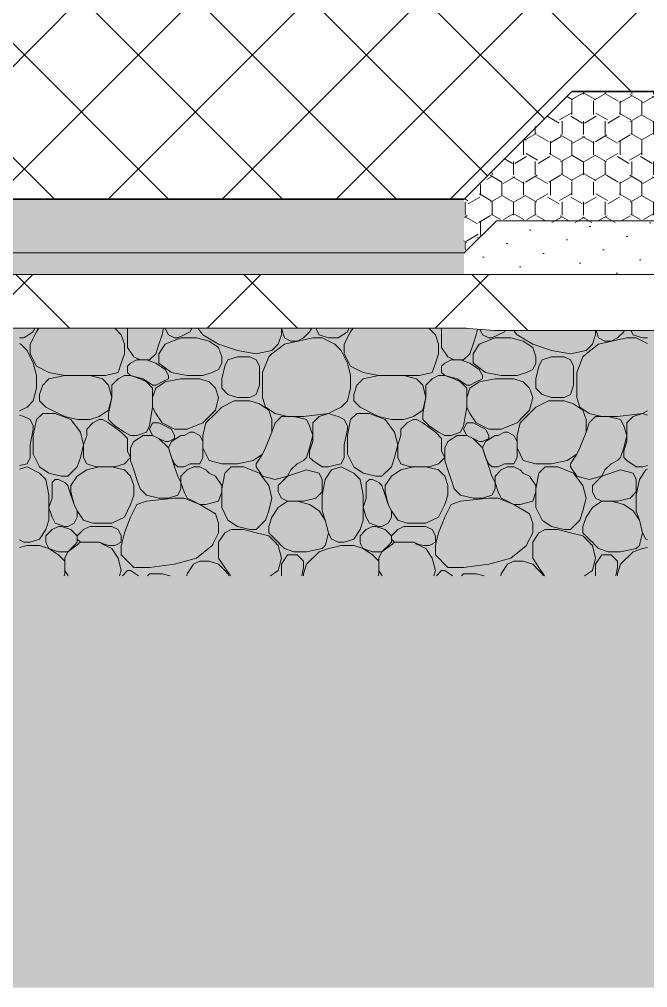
# Model space of a CAD drawing. Header units: metres. Extents: x -0.64 to 0.89, y -0.01 to 0.61.
# Drawn here: x 0.35989 to 0.37157, y 0.44619 to 0.46419 of the extents above; entities that cross this region are included whole.
import ezdxf
from ezdxf.xclip import XClip

# ---------------------------------------------------------------- set-up
doc = ezdxf.new("R2010")
doc.units = ezdxf.units.M
doc.header["$MEASUREMENT"] = 0
doc.header["$XCLIPFRAME"] = 0
for name, color, linetype in [('010 Aussenwände Bauteilschraffuren', 7, 'Continuous'), ('011_Stift 1.Grau', 7, 'Continuous'), ('030 Bodenaufbauten', 7, 'Continuous'), ('035 Decken', 7, 'Continuous'), ('035 Decken Bauteilschraffuren', 7, 'Continuous'), ('035 Decken Schichttrennlinien', 7, 'Continuous'), ('250 Abbildungen _ Grafiken Bauteilschraffuren', 7, 'Continuous'), ('410 Umgebung Bauteilschraffuren', 7, 'Continuous')]:
    doc.layers.add(name, color=color, linetype=linetype)
pattern_1 = [(90, (-3.2314199, 0.52504523), (-0.0004330127, 0), [0.00025, -0.0005]), (90, (-3.2316364, 0.52542023), (-0.0004330127, 0), [0.00025, -0.0005]), (150, (-3.2314199, 0.52529523), (0.00021650635, 0.000375), [0.00025, -0.0005]), (150, (-3.23185292, 0.52529523), (0.00021650635, 0.000375), [0.00025, -0.0005]), (210, (-3.2314199, 0.52504523), (-0.00021650635, 0.000375), [0.00025, -0.0005]), (210, (-3.23185292, 0.52504523), (-0.00021650635, 0.000375), [0.00025, -0.0005])]
pattern_2 = [(30, (-3.2314199, 0.52504523), (-0.00025, 0.0004330127), [0, -0.0005])]
pattern_3 = [(45, (-3.23142, 0.5250452), (-0.0021213203, 0.0021213203), []), (135, (-3.23142, 0.5250452), (0.0021213203, 0.0021213203), [])]

# ---------------------------------------------------------------- blocks, each defined once
blk = doc.blocks.new('*X21')
at = {"layer": '250 Abbildungen _ Grafiken Bauteilschraffuren', "color": 251, "linetype": 'Continuous', "lineweight": 13, "ltscale": 1000, "true_color": 0x5f5f5f}
for p, q in [((0.360146, 0.458382), (0.360178, 0.458445)), ((0.360252, 0.458445), (0.360205, 0.458382)), ((0.361782, 0.458324), (0.36166, 0.458445)), ((0.361898, 0.458445), (0.361898, 0.458324)), ((0.362541, 0.458324), (0.362571, 0.458445)), ((0.3626, 0.458445), (0.362599, 0.458441)), ((0.362599, 0.458441), (0.362658, 0.458324)), ((0.363098, 0.458445), (0.363066, 0.458382)), ((0.363209, 0.458445), (0.3633, 0.458324)), ((0.36476, 0.458324), (0.36476, 0.458445)), ((0.36476, 0.458445), (0.36476, 0.458441)), ((0.36476, 0.458441), (0.364818, 0.458265)), ((0.365286, 0.458382), (0.365327, 0.458445)), ((0.365403, 0.458445), (0.365402, 0.458441)), ((0.365402, 0.458441), (0.365461, 0.458324)), ((0.365989, 0.458382), (0.366021, 0.458445)), ((0.366095, 0.458445), (0.366048, 0.458382)), ((0.367624, 0.458324), (0.367503, 0.458445)), ((0.367741, 0.458445), (0.367741, 0.458324)), ((0.368384, 0.458324), (0.36841, 0.45843)), ((0.368449, 0.458427), (0.368501, 0.458324)), ((0.368922, 0.458407), (0.368909, 0.458382)), ((0.36908, 0.458407), (0.369143, 0.458324)), ((0.370603, 0.458324), (0.370603, 0.458407)), ((0.370614, 0.458407), (0.370661, 0.458265)), ((0.371129, 0.458382), (0.371145, 0.458407)), ((0.371262, 0.458407), (0.371304, 0.458324)), ((0.359888, 0.458265), (0.359971, 0.458265)), ((0.359971, 0.458265), (0.360146, 0.458382)), ((0.360088, 0.458149), (0.360205, 0.458382)), ((0.36184, 0.458149), (0.361782, 0.458324)), ((0.361898, 0.458324), (0.361898, 0.45809)), ((0.362482, 0.458149), (0.362541, 0.458324)), ((0.362891, 0.458265), (0.362599, 0.458149)), ((0.362658, 0.458324), (0.362774, 0.458265)), ((0.362833, 0.458265), (0.362774, 0.458265)), ((0.36295, 0.458324), (0.362833, 0.458265)), ((0.363183, 0.458265), (0.362891, 0.458265)), ((0.363066, 0.458382), (0.36295, 0.458324)), ((0.363417, 0.458207), (0.363183, 0.458265)), ((0.3633, 0.458324), (0.363592, 0.458149)), ((0.364702, 0.458149), (0.36476, 0.458324)), ((0.364818, 0.458149), (0.365344, 0.458265)), ((0.364818, 0.458265), (0.364935, 0.458207)), ((0.365052, 0.458207), (0.365169, 0.458265)), ((0.365169, 0.458265), (0.365286, 0.458382)), ((0.365344, 0.458265), (0.365519, 0.458265)), ((0.365461, 0.458324), (0.365636, 0.458265)), ((0.365728, 0.458161), (0.365519, 0.458265)), ((0.365636, 0.458265), (0.365728, 0.458265)), ((0.365731, 0.458265), (0.365814, 0.458265)), ((0.365814, 0.458265), (0.365989, 0.458382)), ((0.365931, 0.458149), (0.366048, 0.458382)), ((0.367683, 0.458149), (0.367624, 0.458324)), ((0.367741, 0.458324), (0.367741, 0.45809)), ((0.368325, 0.458149), (0.368384, 0.458324)), ((0.368734, 0.458265), (0.368442, 0.458149)), ((0.368501, 0.458324), (0.368617, 0.458265)), ((0.368676, 0.458265), (0.368617, 0.458265)), ((0.368793, 0.458324), (0.368676, 0.458265)), ((0.369026, 0.458265), (0.368734, 0.458265)), ((0.368909, 0.458382), (0.368793, 0.458324)), ((0.36926, 0.458207), (0.369026, 0.458265)), ((0.369143, 0.458324), (0.369435, 0.458149)), ((0.370545, 0.458149), (0.370603, 0.458324)), ((0.370661, 0.458149), (0.371187, 0.458265)), ((0.370661, 0.458265), (0.370778, 0.458207)), ((0.370895, 0.458207), (0.371012, 0.458265)), ((0.371012, 0.458265), (0.371129, 0.458382)), ((0.371187, 0.458265), (0.371362, 0.458265)), ((0.371304, 0.458324), (0.371479, 0.458265)), ((0.371571, 0.458161), (0.371362, 0.458265)), ((0.371479, 0.458265), (0.371571, 0.458265)), ((0.359913, 0.458149), (0.359888, 0.458161)), ((0.36003, 0.458032), (0.359913, 0.458149)), ((0.360088, 0.457973), (0.360088, 0.458149)), ((0.36184, 0.457973), (0.36184, 0.458149)), ((0.361898, 0.45809), (0.362015, 0.457915)), ((0.362424, 0.457973), (0.362482, 0.458149)), ((0.362599, 0.458149), (0.362482, 0.457973)), ((0.363592, 0.45809), (0.363417, 0.458207)), ((0.363592, 0.458149), (0.363942, 0.458032)), ((0.36365, 0.457915), (0.363592, 0.45809)), ((0.364585, 0.457973), (0.364818, 0.458149)), ((0.364585, 0.458032), (0.364702, 0.458149)), ((0.364935, 0.458207), (0.365052, 0.458207)), ((0.365756, 0.458149), (0.365731, 0.458161)), ((0.365872, 0.458032), (0.365756, 0.458149)), ((0.365931, 0.457973), (0.365931, 0.458149)), ((0.367683, 0.457973), (0.367683, 0.458149)), ((0.367741, 0.45809), (0.367858, 0.457915)), ((0.368267, 0.457973), (0.368325, 0.458149)), ((0.368442, 0.458149), (0.368325, 0.457973)), ((0.369435, 0.45809), (0.36926, 0.458207)), ((0.369435, 0.458149), (0.369785, 0.458032)), ((0.369493, 0.457915), (0.369435, 0.45809)), ((0.370428, 0.457973), (0.370661, 0.458149)), ((0.370428, 0.458032), (0.370545, 0.458149)), ((0.370778, 0.458207), (0.370895, 0.458207)), ((0.360146, 0.457798), (0.36003, 0.458032)), ((0.360205, 0.45774), (0.360088, 0.457973)), ((0.361782, 0.457798), (0.36184, 0.457973)), ((0.361957, 0.457798), (0.362074, 0.457857)), ((0.362015, 0.457915), (0.362132, 0.457857)), ((0.362074, 0.457857), (0.362249, 0.457857)), ((0.362132, 0.457857), (0.362307, 0.457857)), ((0.362249, 0.457857), (0.362424, 0.457798)), ((0.362307, 0.457857), (0.362424, 0.457973)), ((0.362482, 0.457973), (0.362482, 0.457798)), ((0.36365, 0.457798), (0.36365, 0.457915)), ((0.363709, 0.45774), (0.363767, 0.457857)), ((0.363942, 0.457915), (0.363767, 0.457857)), ((0.363942, 0.458032), (0.364293, 0.457973)), ((0.364176, 0.457915), (0.363942, 0.457915)), ((0.364293, 0.457857), (0.364176, 0.457915)), ((0.364293, 0.457973), (0.364585, 0.458032)), ((0.364351, 0.45774), (0.364293, 0.457857)), ((0.36441, 0.457623), (0.364526, 0.457915)), ((0.364526, 0.457915), (0.364585, 0.457973)), ((0.365989, 0.457798), (0.365872, 0.458032)), ((0.366048, 0.45774), (0.365931, 0.457973)), ((0.367624, 0.457798), (0.367683, 0.457973)), ((0.3678, 0.457798), (0.367917, 0.457857)), ((0.367858, 0.457915), (0.367975, 0.457857)), ((0.367917, 0.457857), (0.368092, 0.457857)), ((0.367975, 0.457857), (0.36815, 0.457857)), ((0.368092, 0.457857), (0.368267, 0.457798)), ((0.36815, 0.457857), (0.368267, 0.457973)), ((0.368325, 0.457973), (0.368325, 0.457798)), ((0.369493, 0.457798), (0.369493, 0.457915)), ((0.369552, 0.45774), (0.36961, 0.457857)), ((0.369785, 0.457915), (0.36961, 0.457857)), ((0.369785, 0.458032), (0.370136, 0.457973)), ((0.370019, 0.457915), (0.369785, 0.457915)), ((0.370136, 0.457857), (0.370019, 0.457915)), ((0.370136, 0.457973), (0.370428, 0.458032)), ((0.370194, 0.45774), (0.370136, 0.457857)), ((0.370253, 0.457623), (0.370369, 0.457915)), ((0.370369, 0.457915), (0.370428, 0.457973)), ((0.360205, 0.457565), (0.360146, 0.457798)), ((0.360438, 0.457623), (0.360205, 0.45774)), ((0.361723, 0.457623), (0.361782, 0.457798)), ((0.361898, 0.45774), (0.361957, 0.457798)), ((0.361898, 0.457623), (0.361898, 0.45774)), ((0.362424, 0.457798), (0.362599, 0.457681)), ((0.362482, 0.457798), (0.362716, 0.457623)), ((0.362599, 0.457681), (0.362658, 0.457565)), ((0.363592, 0.457681), (0.363475, 0.457623)), ((0.363592, 0.457681), (0.36365, 0.457798)), ((0.36365, 0.457506), (0.363709, 0.45774)), ((0.364351, 0.457389), (0.364351, 0.45774)), ((0.366048, 0.457565), (0.365989, 0.457798)), ((0.366281, 0.457623), (0.366048, 0.45774)), ((0.367566, 0.457623), (0.367624, 0.457798)), ((0.367741, 0.45774), (0.3678, 0.457798)), ((0.367741, 0.457623), (0.367741, 0.45774)), ((0.368267, 0.457798), (0.368442, 0.457681)), ((0.368325, 0.457798), (0.368559, 0.457623)), ((0.368442, 0.457681), (0.368501, 0.457565)), ((0.369435, 0.457681), (0.369318, 0.457623)), ((0.369435, 0.457681), (0.369493, 0.457798)), ((0.369493, 0.457506), (0.369552, 0.45774)), ((0.370194, 0.457389), (0.370194, 0.45774)), ((0.360205, 0.457331), (0.360205, 0.457565)), ((0.360438, 0.457506), (0.360322, 0.457389)), ((0.36073, 0.457565), (0.360438, 0.457623)), ((0.36073, 0.457565), (0.360438, 0.457506)), ((0.361081, 0.457565), (0.36073, 0.457565)), ((0.360847, 0.457565), (0.361198, 0.457565)), ((0.361081, 0.457565), (0.36149, 0.457565)), ((0.361198, 0.457565), (0.361431, 0.457506)), ((0.361431, 0.457506), (0.361548, 0.457389)), ((0.36149, 0.457565), (0.361723, 0.457623)), ((0.361723, 0.457506), (0.361606, 0.457389)), ((0.36184, 0.457565), (0.361723, 0.457506)), ((0.361957, 0.457565), (0.36184, 0.457565)), ((0.361957, 0.457565), (0.361898, 0.457623)), ((0.36219, 0.457506), (0.361957, 0.457565)), ((0.362132, 0.457506), (0.361957, 0.457565)), ((0.362249, 0.457448), (0.362132, 0.457506)), ((0.362366, 0.457389), (0.36219, 0.457506)), ((0.362658, 0.457506), (0.362541, 0.457448)), ((0.362599, 0.457448), (0.362891, 0.457506)), ((0.362658, 0.457565), (0.362658, 0.457506)), ((0.362716, 0.457623), (0.363008, 0.457565)), ((0.363066, 0.457506), (0.362891, 0.457506)), ((0.363008, 0.457565), (0.3633, 0.457565)), ((0.363066, 0.457506), (0.363242, 0.457506)), ((0.363242, 0.457506), (0.363417, 0.457448)), ((0.363475, 0.457623), (0.3633, 0.457565)), ((0.36365, 0.457331), (0.36365, 0.457506)), ((0.36441, 0.457389), (0.36441, 0.457623)), ((0.366048, 0.457331), (0.366048, 0.457565)), ((0.366281, 0.457506), (0.366164, 0.457389)), ((0.366573, 0.457565), (0.366281, 0.457623)), ((0.366573, 0.457565), (0.366281, 0.457506)), ((0.366924, 0.457565), (0.366573, 0.457565)), ((0.36669, 0.457565), (0.36704, 0.457565)), ((0.366924, 0.457565), (0.367332, 0.457565)), ((0.36704, 0.457565), (0.367274, 0.457506)), ((0.367274, 0.457506), (0.367391, 0.457389)), ((0.367332, 0.457565), (0.367566, 0.457623)), ((0.367566, 0.457506), (0.367449, 0.457389)), ((0.367683, 0.457565), (0.367566, 0.457506)), ((0.3678, 0.457565), (0.367683, 0.457565)), ((0.3678, 0.457565), (0.367741, 0.457623)), ((0.368033, 0.457506), (0.3678, 0.457565)), ((0.367975, 0.457506), (0.3678, 0.457565)), ((0.368092, 0.457448), (0.367975, 0.457506)), ((0.368209, 0.457389), (0.368033, 0.457506)), ((0.368501, 0.457506), (0.368384, 0.457448)), ((0.368442, 0.457448), (0.368734, 0.457506)), ((0.368501, 0.457565), (0.368501, 0.457506)), ((0.368559, 0.457623), (0.368851, 0.457565)), ((0.368909, 0.457506), (0.368734, 0.457506)), ((0.368851, 0.457565), (0.369143, 0.457565)), ((0.368909, 0.457506), (0.369085, 0.457506)), ((0.369085, 0.457506), (0.36926, 0.457448)), ((0.369318, 0.457623), (0.369143, 0.457565)), ((0.369493, 0.457331), (0.369493, 0.457506)), ((0.370253, 0.457389), (0.370253, 0.457623)), ((0.360146, 0.457097), (0.360205, 0.457331)), ((0.360322, 0.457389), (0.360263, 0.457214)), ((0.361548, 0.457389), (0.361606, 0.457156)), ((0.361606, 0.457389), (0.361606, 0.457156)), ((0.362366, 0.457331), (0.362249, 0.457448)), ((0.362424, 0.457389), (0.362366, 0.457389)), ((0.362366, 0.457156), (0.362424, 0.457331)), ((0.362366, 0.457156), (0.362366, 0.457331)), ((0.362424, 0.457331), (0.362599, 0.457448)), ((0.362541, 0.457448), (0.362424, 0.457389)), ((0.363417, 0.457448), (0.363534, 0.457331)), ((0.363534, 0.457331), (0.363592, 0.457156)), ((0.363767, 0.457214), (0.36365, 0.457331)), ((0.364293, 0.457214), (0.364351, 0.457389)), ((0.36441, 0.457156), (0.36441, 0.457389)), ((0.365989, 0.457097), (0.366048, 0.457331)), ((0.366164, 0.457389), (0.366106, 0.457214)), ((0.367391, 0.457389), (0.367449, 0.457156)), ((0.367449, 0.457389), (0.367449, 0.457156)), ((0.368209, 0.457331), (0.368092, 0.457448)), ((0.368267, 0.457389), (0.368209, 0.457389)), ((0.368209, 0.457156), (0.368267, 0.457331)), ((0.368209, 0.457156), (0.368209, 0.457331)), ((0.368267, 0.457331), (0.368442, 0.457448)), ((0.368384, 0.457448), (0.368267, 0.457389)), ((0.36926, 0.457448), (0.369377, 0.457331)), ((0.369377, 0.457331), (0.369435, 0.457156)), ((0.36961, 0.457214), (0.369493, 0.457331)), ((0.370136, 0.457214), (0.370194, 0.457389)), ((0.370253, 0.457156), (0.370253, 0.457389)), ((0.360263, 0.457214), (0.360263, 0.457097)), ((0.361606, 0.457156), (0.361548, 0.456864)), ((0.361606, 0.457156), (0.361548, 0.456922)), ((0.362366, 0.456981), (0.362366, 0.457156)), ((0.363592, 0.457156), (0.363534, 0.456922)), ((0.363942, 0.457156), (0.363767, 0.457214)), ((0.364176, 0.457156), (0.363942, 0.457156)), ((0.364293, 0.457214), (0.364176, 0.457156)), ((0.364468, 0.456981), (0.36441, 0.457156)), ((0.366106, 0.457214), (0.366106, 0.457097)), ((0.367449, 0.457156), (0.367391, 0.456864)), ((0.367449, 0.457156), (0.367391, 0.456922)), ((0.368209, 0.456981), (0.368209, 0.457156)), ((0.369435, 0.457156), (0.369377, 0.456922)), ((0.369785, 0.457156), (0.36961, 0.457214)), ((0.370019, 0.457156), (0.369785, 0.457156)), ((0.370136, 0.457214), (0.370019, 0.457156)), ((0.370311, 0.456981), (0.370253, 0.457156)), ((0.359888, 0.45691), (0.36003, 0.456981)), ((0.36003, 0.456981), (0.360146, 0.457097)), ((0.360263, 0.457097), (0.36038, 0.456981)), ((0.36038, 0.456981), (0.360614, 0.456864)), ((0.362307, 0.45663), (0.362366, 0.456981)), ((0.362424, 0.456864), (0.362366, 0.456981)), ((0.363534, 0.456864), (0.36365, 0.456981)), ((0.36365, 0.456981), (0.363884, 0.457097)), ((0.363884, 0.457097), (0.364176, 0.457097)), ((0.364176, 0.457097), (0.364351, 0.457039)), ((0.364351, 0.457039), (0.364526, 0.456922)), ((0.364643, 0.456864), (0.364468, 0.456981)), ((0.365731, 0.45691), (0.365872, 0.456981)), ((0.365872, 0.456981), (0.365989, 0.457097)), ((0.366106, 0.457097), (0.366223, 0.456981)), ((0.366223, 0.456981), (0.366456, 0.456864)), ((0.36815, 0.45663), (0.368209, 0.456981)), ((0.368267, 0.456864), (0.368209, 0.456981)), ((0.369377, 0.456864), (0.369493, 0.456981)), ((0.369493, 0.456981), (0.369727, 0.457097)), ((0.369727, 0.457097), (0.370019, 0.457097)), ((0.370019, 0.457097), (0.370194, 0.457039)), ((0.370194, 0.457039), (0.370369, 0.456922)), ((0.370486, 0.456864), (0.370311, 0.456981)), ((0.359971, 0.456805), (0.359888, 0.456833)), ((0.360088, 0.456747), (0.359971, 0.456805)), ((0.360322, 0.456864), (0.360205, 0.456747)), ((0.360555, 0.456864), (0.360322, 0.456864)), ((0.360847, 0.456747), (0.360555, 0.456864)), ((0.360614, 0.456864), (0.36073, 0.456805)), ((0.360964, 0.456747), (0.36073, 0.456805)), ((0.361373, 0.456805), (0.361198, 0.456747)), ((0.361548, 0.456922), (0.361373, 0.456805)), ((0.361548, 0.456864), (0.361548, 0.456805)), ((0.361548, 0.456805), (0.361548, 0.456747)), ((0.362541, 0.456689), (0.362424, 0.456864)), ((0.363417, 0.456805), (0.3633, 0.456689)), ((0.363358, 0.456689), (0.363534, 0.456864)), ((0.363534, 0.456922), (0.363417, 0.456805)), ((0.364526, 0.456922), (0.364585, 0.456747)), ((0.364877, 0.456805), (0.364643, 0.456864)), ((0.364643, 0.456689), (0.36476, 0.456805)), ((0.36476, 0.456805), (0.364994, 0.456805)), ((0.365169, 0.456805), (0.364877, 0.456805)), ((0.364994, 0.456805), (0.365227, 0.456747)), ((0.365636, 0.456864), (0.365169, 0.456805)), ((0.365461, 0.456805), (0.365344, 0.456689)), ((0.365636, 0.456864), (0.365461, 0.456805)), ((0.365636, 0.456864), (0.365728, 0.45691)), ((0.365728, 0.456833), (0.365636, 0.456864)), ((0.365814, 0.456805), (0.365731, 0.456833)), ((0.365931, 0.456747), (0.365814, 0.456805)), ((0.366164, 0.456864), (0.366048, 0.456747)), ((0.366398, 0.456864), (0.366164, 0.456864)), ((0.36669, 0.456747), (0.366398, 0.456864)), ((0.366456, 0.456864), (0.366573, 0.456805)), ((0.366807, 0.456747), (0.366573, 0.456805)), ((0.367216, 0.456805), (0.36704, 0.456747)), ((0.367391, 0.456922), (0.367216, 0.456805)), ((0.367391, 0.456864), (0.367391, 0.456805)), ((0.367391, 0.456805), (0.367391, 0.456747)), ((0.368384, 0.456689), (0.368267, 0.456864)), ((0.36926, 0.456805), (0.369143, 0.456689)), ((0.369201, 0.456689), (0.369377, 0.456864)), ((0.369377, 0.456922), (0.36926, 0.456805)), ((0.370369, 0.456922), (0.370428, 0.456747)), ((0.37072, 0.456805), (0.370486, 0.456864)), ((0.370486, 0.456689), (0.370603, 0.456805)), ((0.370603, 0.456805), (0.370837, 0.456805)), ((0.371012, 0.456805), (0.37072, 0.456805)), ((0.370837, 0.456805), (0.37107, 0.456747)), ((0.371479, 0.456864), (0.371012, 0.456805)), ((0.371304, 0.456805), (0.371187, 0.456689)), ((0.371479, 0.456864), (0.371304, 0.456805)), ((0.371479, 0.456864), (0.371571, 0.45691)), ((0.371571, 0.456833), (0.371479, 0.456864)), ((0.360146, 0.45663), (0.360088, 0.456747)), ((0.360205, 0.456747), (0.360146, 0.456455)), ((0.360146, 0.456572), (0.360146, 0.45663)), ((0.361022, 0.456513), (0.360847, 0.456747)), ((0.361198, 0.456747), (0.360964, 0.456747)), ((0.361139, 0.456572), (0.361256, 0.456689)), ((0.361256, 0.456689), (0.361373, 0.456747)), ((0.361373, 0.456747), (0.361431, 0.456747)), ((0.361431, 0.456747), (0.361548, 0.456689)), ((0.361548, 0.456747), (0.361665, 0.45663)), ((0.361548, 0.456689), (0.361782, 0.456513)), ((0.361665, 0.45663), (0.36184, 0.456513)), ((0.362249, 0.456513), (0.362307, 0.45663)), ((0.362366, 0.456689), (0.362307, 0.456572)), ((0.362482, 0.456689), (0.362366, 0.456689)), ((0.362716, 0.456572), (0.362482, 0.456689)), ((0.362774, 0.456572), (0.362541, 0.456689)), ((0.3633, 0.456689), (0.363008, 0.456572)), ((0.3633, 0.456455), (0.363358, 0.456689)), ((0.364585, 0.456747), (0.364585, 0.456513)), ((0.364585, 0.456513), (0.364643, 0.456689)), ((0.365227, 0.456747), (0.365286, 0.45663)), ((0.365286, 0.45663), (0.365344, 0.456455)), ((0.365344, 0.456689), (0.365344, 0.456572)), ((0.365989, 0.45663), (0.365931, 0.456747)), ((0.366048, 0.456747), (0.365989, 0.456455)), ((0.365989, 0.456572), (0.365989, 0.45663)), ((0.366865, 0.456513), (0.36669, 0.456747)), ((0.36704, 0.456747), (0.366807, 0.456747)), ((0.366982, 0.456572), (0.367099, 0.456689)), ((0.367099, 0.456689), (0.367216, 0.456747)), ((0.367216, 0.456747), (0.367274, 0.456747)), ((0.367274, 0.456747), (0.367391, 0.456689)), ((0.367391, 0.456747), (0.367508, 0.45663)), ((0.367391, 0.456689), (0.367624, 0.456513)), ((0.367508, 0.45663), (0.367683, 0.456513)), ((0.368092, 0.456513), (0.36815, 0.45663)), ((0.368209, 0.456689), (0.36815, 0.456572)), ((0.368325, 0.456689), (0.368209, 0.456689)), ((0.368559, 0.456572), (0.368325, 0.456689)), ((0.368617, 0.456572), (0.368384, 0.456689)), ((0.369143, 0.456689), (0.368851, 0.456572)), ((0.369143, 0.456455), (0.369201, 0.456689)), ((0.370428, 0.456747), (0.370428, 0.456513)), ((0.370428, 0.456513), (0.370486, 0.456689)), ((0.37107, 0.456747), (0.371129, 0.45663)), ((0.371129, 0.45663), (0.371187, 0.456455)), ((0.371187, 0.456689), (0.371187, 0.456572)), ((0.360088, 0.45628), (0.360146, 0.456572)), ((0.360146, 0.456455), (0.360146, 0.456105)), ((0.361081, 0.45628), (0.361022, 0.456513)), ((0.361081, 0.45628), (0.361139, 0.456455)), ((0.361139, 0.456455), (0.361139, 0.456572)), ((0.361782, 0.456513), (0.361898, 0.456397)), ((0.36184, 0.456513), (0.361957, 0.456455)), ((0.361957, 0.456455), (0.362074, 0.456455)), ((0.362015, 0.456338), (0.36219, 0.456455)), ((0.362074, 0.456455), (0.362249, 0.456513)), ((0.36219, 0.456455), (0.362366, 0.456455)), ((0.362307, 0.456572), (0.362366, 0.456455)), ((0.362366, 0.456455), (0.362482, 0.456397)), ((0.362366, 0.456455), (0.362482, 0.456397)), ((0.362774, 0.456455), (0.362716, 0.456572)), ((0.362716, 0.456338), (0.362891, 0.456455)), ((0.363008, 0.456572), (0.362774, 0.456572)), ((0.362774, 0.456397), (0.362774, 0.456455)), ((0.362891, 0.456455), (0.36295, 0.456455)), ((0.36295, 0.456455), (0.363066, 0.456513)), ((0.363125, 0.456513), (0.363066, 0.456513)), ((0.363242, 0.456455), (0.363125, 0.456513)), ((0.3633, 0.456338), (0.363242, 0.456455)), ((0.3633, 0.456221), (0.3633, 0.456455)), ((0.364585, 0.456513), (0.364468, 0.456221)), ((0.365344, 0.456455), (0.365286, 0.456221)), ((0.365344, 0.456572), (0.365344, 0.456338)), ((0.365931, 0.45628), (0.365989, 0.456572)), ((0.365989, 0.456455), (0.365989, 0.456105)), ((0.366924, 0.45628), (0.366865, 0.456513)), ((0.366924, 0.45628), (0.366982, 0.456455)), ((0.366982, 0.456455), (0.366982, 0.456572)), ((0.367624, 0.456513), (0.367741, 0.456397)), ((0.367683, 0.456513), (0.3678, 0.456455)), ((0.3678, 0.456455), (0.367917, 0.456455)), ((0.367858, 0.456338), (0.368033, 0.456455)), ((0.367917, 0.456455), (0.368092, 0.456513)), ((0.368033, 0.456455), (0.368209, 0.456455)), ((0.36815, 0.456572), (0.368209, 0.456455)), ((0.368209, 0.456455), (0.368325, 0.456397)), ((0.368209, 0.456455), (0.368325, 0.456397)), ((0.368617, 0.456455), (0.368559, 0.456572)), ((0.368559, 0.456338), (0.368734, 0.456455)), ((0.368851, 0.456572), (0.368617, 0.456572)), ((0.368617, 0.456397), (0.368617, 0.456455)), ((0.368734, 0.456455), (0.368793, 0.456455)), ((0.368793, 0.456455), (0.368909, 0.456513)), ((0.368968, 0.456513), (0.368909, 0.456513)), ((0.369085, 0.456455), (0.368968, 0.456513)), ((0.369143, 0.456338), (0.369085, 0.456455)), ((0.369143, 0.456221), (0.369143, 0.456455)), ((0.370428, 0.456513), (0.370311, 0.456221)), ((0.371187, 0.456455), (0.371129, 0.456221)), ((0.371187, 0.456572), (0.371187, 0.456338)), ((0.360088, 0.456046), (0.360088, 0.45628)), ((0.361022, 0.456046), (0.361081, 0.45628)), ((0.361081, 0.456046), (0.361081, 0.45628)), ((0.361898, 0.456397), (0.361898, 0.456163)), ((0.361957, 0.456221), (0.362015, 0.456338)), ((0.362482, 0.456397), (0.362599, 0.456338)), ((0.362482, 0.456397), (0.362658, 0.456221)), ((0.362599, 0.456338), (0.362658, 0.456338)), ((0.362658, 0.456338), (0.362774, 0.456397)), ((0.362658, 0.456221), (0.362716, 0.456338)), ((0.3633, 0.456221), (0.3633, 0.456338)), ((0.365344, 0.456338), (0.365286, 0.456163)), ((0.365931, 0.456046), (0.365931, 0.45628)), ((0.366865, 0.456046), (0.366924, 0.45628)), ((0.366924, 0.456046), (0.366924, 0.45628)), ((0.367741, 0.456397), (0.367741, 0.456163)), ((0.3678, 0.456221), (0.367858, 0.456338)), ((0.368325, 0.456397), (0.368442, 0.456338)), ((0.368325, 0.456397), (0.368501, 0.456221)), ((0.368442, 0.456338), (0.368501, 0.456338)), ((0.368501, 0.456338), (0.368617, 0.456397)), ((0.368501, 0.456221), (0.368559, 0.456338)), ((0.369143, 0.456221), (0.369143, 0.456338)), ((0.371187, 0.456338), (0.371129, 0.456163)), ((0.360146, 0.456105), (0.360263, 0.455871)), ((0.361898, 0.456163), (0.361957, 0.456046)), ((0.361957, 0.455988), (0.361957, 0.456221)), ((0.362658, 0.456221), (0.362774, 0.455871)), ((0.362716, 0.456046), (0.362658, 0.456221)), ((0.3633, 0.456046), (0.3633, 0.456221)), ((0.363417, 0.455988), (0.3633, 0.456221)), ((0.36441, 0.456105), (0.364234, 0.455988)), ((0.364293, 0.455929), (0.36441, 0.456105)), ((0.364468, 0.456221), (0.36441, 0.456105)), ((0.365227, 0.456046), (0.365286, 0.456221)), ((0.365286, 0.456163), (0.365286, 0.456046)), ((0.365989, 0.456105), (0.366106, 0.455871)), ((0.367741, 0.456163), (0.3678, 0.456046)), ((0.3678, 0.455988), (0.3678, 0.456221)), ((0.368501, 0.456221), (0.368617, 0.455871)), ((0.368559, 0.456046), (0.368501, 0.456221)), ((0.369143, 0.456046), (0.369143, 0.456221)), ((0.36926, 0.455988), (0.369143, 0.456221)), ((0.370253, 0.456105), (0.370077, 0.455988)), ((0.370136, 0.455929), (0.370253, 0.456105)), ((0.370311, 0.456221), (0.370253, 0.456105)), ((0.37107, 0.456046), (0.371129, 0.456221)), ((0.371129, 0.456163), (0.371129, 0.456046)), ((0.359888, 0.455894), (0.36003, 0.455929)), ((0.36003, 0.455929), (0.360088, 0.456046)), ((0.360964, 0.455871), (0.361022, 0.456046)), ((0.361139, 0.455929), (0.361081, 0.456046)), ((0.361314, 0.455871), (0.361139, 0.455929)), ((0.36184, 0.455929), (0.361665, 0.455871)), ((0.361957, 0.456046), (0.36184, 0.455929)), ((0.362015, 0.455813), (0.361957, 0.455988)), ((0.362774, 0.455929), (0.362716, 0.456046)), ((0.362833, 0.455871), (0.362774, 0.455929)), ((0.363066, 0.455929), (0.36295, 0.455871)), ((0.363242, 0.455929), (0.363066, 0.455929)), ((0.363242, 0.455929), (0.3633, 0.456046)), ((0.36365, 0.455929), (0.363417, 0.455988)), ((0.363942, 0.455929), (0.36365, 0.455929)), ((0.363709, 0.455929), (0.363942, 0.455929)), ((0.364234, 0.455988), (0.363942, 0.455929)), ((0.364293, 0.455871), (0.364293, 0.455929)), ((0.365052, 0.455929), (0.364935, 0.455813)), ((0.365169, 0.455988), (0.365052, 0.455929)), ((0.365227, 0.456046), (0.365169, 0.455988)), ((0.365286, 0.456046), (0.365344, 0.455988)), ((0.365344, 0.455988), (0.365519, 0.455871)), ((0.365636, 0.455871), (0.365728, 0.455894)), ((0.365731, 0.455894), (0.365872, 0.455929)), ((0.365872, 0.455929), (0.365931, 0.456046)), ((0.366807, 0.455871), (0.366865, 0.456046)), ((0.366982, 0.455929), (0.366924, 0.456046)), ((0.367157, 0.455871), (0.366982, 0.455929)), ((0.367683, 0.455929), (0.367508, 0.455871)), ((0.3678, 0.456046), (0.367683, 0.455929)), ((0.367858, 0.455813), (0.3678, 0.455988)), ((0.368617, 0.455929), (0.368559, 0.456046)), ((0.368676, 0.455871), (0.368617, 0.455929)), ((0.368909, 0.455929), (0.368793, 0.455871)), ((0.369085, 0.455929), (0.368909, 0.455929)), ((0.369085, 0.455929), (0.369143, 0.456046)), ((0.369493, 0.455929), (0.36926, 0.455988)), ((0.369785, 0.455929), (0.369493, 0.455929)), ((0.369552, 0.455929), (0.369785, 0.455929)), ((0.370077, 0.455988), (0.369785, 0.455929)), ((0.370136, 0.455871), (0.370136, 0.455929)), ((0.370895, 0.455929), (0.370778, 0.455813)), ((0.371012, 0.455988), (0.370895, 0.455929)), ((0.37107, 0.456046), (0.371012, 0.455988)), ((0.371129, 0.456046), (0.371187, 0.455988)), ((0.371187, 0.455988), (0.371362, 0.455871)), ((0.371479, 0.455871), (0.371571, 0.455894)), ((0.359888, 0.455824), (0.36003, 0.455871)), ((0.360263, 0.455754), (0.36003, 0.455871)), ((0.360263, 0.455871), (0.360438, 0.455754)), ((0.36038, 0.455637), (0.360263, 0.455754)), ((0.360438, 0.455754), (0.360672, 0.455696)), ((0.360672, 0.455696), (0.36073, 0.455696)), ((0.36073, 0.455696), (0.360789, 0.455696)), ((0.360789, 0.455696), (0.360964, 0.455871)), ((0.360964, 0.455696), (0.360847, 0.455521)), ((0.361139, 0.455813), (0.360964, 0.455696)), ((0.361139, 0.455813), (0.361373, 0.455871)), ((0.361548, 0.455871), (0.361314, 0.455871)), ((0.361373, 0.455871), (0.361606, 0.455871)), ((0.361665, 0.455871), (0.361548, 0.455871)), ((0.361606, 0.455871), (0.36184, 0.455813)), ((0.36184, 0.455813), (0.361957, 0.455696)), ((0.361957, 0.455696), (0.362015, 0.455521)), ((0.362074, 0.455637), (0.362015, 0.455813)), ((0.362774, 0.455871), (0.362833, 0.455696)), ((0.362891, 0.455871), (0.362833, 0.455871)), ((0.362833, 0.455696), (0.362891, 0.455579)), ((0.36295, 0.455871), (0.362891, 0.455871)), ((0.363008, 0.455813), (0.362891, 0.455696)), ((0.362891, 0.455696), (0.362891, 0.455579)), ((0.363125, 0.455871), (0.363008, 0.455813)), ((0.363242, 0.455871), (0.363125, 0.455871)), ((0.363358, 0.455813), (0.363242, 0.455871)), ((0.363417, 0.455754), (0.363358, 0.455813)), ((0.363534, 0.455696), (0.363417, 0.455754)), ((0.36365, 0.455521), (0.363534, 0.455696)), ((0.363709, 0.455754), (0.36365, 0.455462)), ((0.363826, 0.455871), (0.363709, 0.455754)), ((0.364059, 0.455871), (0.363826, 0.455871)), ((0.364351, 0.455754), (0.364059, 0.455871)), ((0.364293, 0.455871), (0.36441, 0.455696)), ((0.364526, 0.455521), (0.364351, 0.455754)), ((0.36441, 0.455696), (0.364643, 0.455637)), ((0.364643, 0.455637), (0.364877, 0.455696)), ((0.364877, 0.455696), (0.364702, 0.455521)), ((0.364935, 0.455813), (0.364877, 0.455696)), ((0.365227, 0.455813), (0.364877, 0.455696)), ((0.365461, 0.455754), (0.365227, 0.455813)), ((0.365519, 0.455637), (0.365461, 0.455754)), ((0.365519, 0.455871), (0.365636, 0.455871)), ((0.365578, 0.455637), (0.365694, 0.455813)), ((0.365694, 0.455813), (0.365728, 0.455824)), ((0.365731, 0.455824), (0.365872, 0.455871)), ((0.366106, 0.455754), (0.365872, 0.455871)), ((0.366106, 0.455871), (0.366281, 0.455754)), ((0.366223, 0.455637), (0.366106, 0.455754)), ((0.366281, 0.455754), (0.366515, 0.455696)), ((0.366515, 0.455696), (0.366573, 0.455696)), ((0.366573, 0.455696), (0.366632, 0.455696)), ((0.366632, 0.455696), (0.366807, 0.455871)), ((0.366807, 0.455696), (0.36669, 0.455521)), ((0.366982, 0.455813), (0.366807, 0.455696)), ((0.366982, 0.455813), (0.367216, 0.455871)), ((0.367391, 0.455871), (0.367157, 0.455871)), ((0.367216, 0.455871), (0.367449, 0.455871)), ((0.367508, 0.455871), (0.367391, 0.455871)), ((0.367449, 0.455871), (0.367683, 0.455813)), ((0.367683, 0.455813), (0.3678, 0.455696)), ((0.3678, 0.455696), (0.367858, 0.455521)), ((0.367917, 0.455637), (0.367858, 0.455813)), ((0.368617, 0.455871), (0.368676, 0.455696)), ((0.368734, 0.455871), (0.368676, 0.455871)), ((0.368676, 0.455696), (0.368734, 0.455579)), ((0.368793, 0.455871), (0.368734, 0.455871)), ((0.368851, 0.455813), (0.368734, 0.455696)), ((0.368734, 0.455696), (0.368734, 0.455579)), ((0.368968, 0.455871), (0.368851, 0.455813)), ((0.369085, 0.455871), (0.368968, 0.455871)), ((0.369201, 0.455813), (0.369085, 0.455871)), ((0.36926, 0.455754), (0.369201, 0.455813)), ((0.369377, 0.455696), (0.36926, 0.455754)), ((0.369493, 0.455521), (0.369377, 0.455696)), ((0.369552, 0.455754), (0.369493, 0.455462)), ((0.369669, 0.455871), (0.369552, 0.455754)), ((0.369902, 0.455871), (0.369669, 0.455871)), ((0.370194, 0.455754), (0.369902, 0.455871)), ((0.370136, 0.455871), (0.370253, 0.455696)), ((0.370369, 0.455521), (0.370194, 0.455754)), ((0.370253, 0.455696), (0.370486, 0.455637)), ((0.370486, 0.455637), (0.37072, 0.455696)), ((0.37072, 0.455696), (0.370545, 0.455521)), ((0.370778, 0.455813), (0.37072, 0.455696)), ((0.37107, 0.455813), (0.37072, 0.455696)), ((0.371304, 0.455754), (0.37107, 0.455813)), ((0.371362, 0.455637), (0.371304, 0.455754)), ((0.371362, 0.455871), (0.371479, 0.455871)), ((0.371421, 0.455637), (0.371537, 0.455813)), ((0.371537, 0.455813), (0.371571, 0.455824)), ((0.360438, 0.455345), (0.36038, 0.455637)), ((0.360555, 0.455637), (0.360497, 0.455579)), ((0.360497, 0.455579), (0.360497, 0.455287)), ((0.360614, 0.455637), (0.360555, 0.455637)), ((0.36073, 0.455579), (0.360614, 0.455637)), ((0.360789, 0.455521), (0.36073, 0.455579)), ((0.360847, 0.455345), (0.360789, 0.455521)), ((0.360847, 0.455521), (0.360847, 0.455404)), ((0.362015, 0.455521), (0.362015, 0.455345)), ((0.362132, 0.455462), (0.362074, 0.455637)), ((0.362891, 0.455579), (0.362891, 0.455462)), ((0.362891, 0.455579), (0.36295, 0.455404)), ((0.36365, 0.455404), (0.36365, 0.455521)), ((0.364585, 0.455287), (0.364526, 0.455521)), ((0.364702, 0.455521), (0.364702, 0.455404)), ((0.365519, 0.455404), (0.365519, 0.455637)), ((0.365519, 0.455345), (0.365578, 0.455637)), ((0.366281, 0.455345), (0.366223, 0.455637)), ((0.366398, 0.455637), (0.36634, 0.455579)), ((0.36634, 0.455579), (0.36634, 0.455287)), ((0.366456, 0.455637), (0.366398, 0.455637)), ((0.366573, 0.455579), (0.366456, 0.455637)), ((0.366632, 0.455521), (0.366573, 0.455579)), ((0.36669, 0.455345), (0.366632, 0.455521)), ((0.36669, 0.455521), (0.36669, 0.455404)), ((0.367858, 0.455521), (0.367858, 0.455345)), ((0.367975, 0.455462), (0.367917, 0.455637)), ((0.368734, 0.455579), (0.368734, 0.455462)), ((0.368734, 0.455579), (0.368793, 0.455404)), ((0.369493, 0.455404), (0.369493, 0.455521)), ((0.370428, 0.455287), (0.370369, 0.455521)), ((0.370545, 0.455521), (0.370545, 0.455404)), ((0.371362, 0.455404), (0.371362, 0.455637)), ((0.371362, 0.455345), (0.371421, 0.455637)), ((0.360438, 0.455053), (0.360438, 0.455345)), ((0.360847, 0.455404), (0.360906, 0.45517)), ((0.360906, 0.45517), (0.360847, 0.455345)), ((0.362015, 0.455345), (0.361957, 0.45517)), ((0.362249, 0.455345), (0.362132, 0.455462)), ((0.362482, 0.455287), (0.362249, 0.455345)), ((0.362833, 0.455345), (0.362658, 0.455287)), ((0.362891, 0.455462), (0.362833, 0.455345)), ((0.36295, 0.455404), (0.363008, 0.455287)), ((0.363592, 0.455229), (0.36365, 0.455404)), ((0.36365, 0.455462), (0.36365, 0.455112)), ((0.364702, 0.455404), (0.36476, 0.455287)), ((0.365402, 0.455287), (0.365519, 0.455404)), ((0.365519, 0.455053), (0.365519, 0.455345)), ((0.366281, 0.455053), (0.366281, 0.455345)), ((0.36669, 0.455404), (0.366748, 0.45517)), ((0.366748, 0.45517), (0.36669, 0.455345)), ((0.367858, 0.455345), (0.3678, 0.45517)), ((0.368092, 0.455345), (0.367975, 0.455462)), ((0.368325, 0.455287), (0.368092, 0.455345)), ((0.368676, 0.455345), (0.368501, 0.455287)), ((0.368734, 0.455462), (0.368676, 0.455345)), ((0.368793, 0.455404), (0.368851, 0.455287)), ((0.369435, 0.455229), (0.369493, 0.455404)), ((0.369493, 0.455462), (0.369493, 0.455112)), ((0.370545, 0.455404), (0.370603, 0.455287)), ((0.371245, 0.455287), (0.371362, 0.455404)), ((0.371362, 0.455053), (0.371362, 0.455345)), ((0.360497, 0.455287), (0.360438, 0.455112)), ((0.360906, 0.45517), (0.360964, 0.455053)), ((0.361957, 0.45517), (0.36184, 0.454937)), ((0.361957, 0.454937), (0.362074, 0.45517)), ((0.362074, 0.45517), (0.362249, 0.455229)), ((0.362249, 0.455229), (0.362774, 0.455287)), ((0.362658, 0.455287), (0.362482, 0.455287)), ((0.362774, 0.455287), (0.36295, 0.455287)), ((0.36295, 0.455287), (0.363242, 0.45517)), ((0.363008, 0.455287), (0.363125, 0.455229)), ((0.363125, 0.455229), (0.363242, 0.45517)), ((0.363242, 0.45517), (0.363358, 0.45517)), ((0.363242, 0.45517), (0.363534, 0.454995)), ((0.363358, 0.45517), (0.363592, 0.455229)), ((0.364526, 0.455053), (0.364585, 0.455287)), ((0.364877, 0.455229), (0.364702, 0.455112)), ((0.36476, 0.455287), (0.364877, 0.455229)), ((0.364877, 0.455229), (0.365169, 0.455229)), ((0.365052, 0.455229), (0.364877, 0.455229)), ((0.365286, 0.45517), (0.365052, 0.455229)), ((0.365169, 0.455229), (0.365402, 0.455287)), ((0.365461, 0.455053), (0.365286, 0.45517)), ((0.36634, 0.455287), (0.366281, 0.455112)), ((0.366748, 0.45517), (0.366807, 0.455053)), ((0.3678, 0.45517), (0.367683, 0.454937)), ((0.3678, 0.454937), (0.367917, 0.45517)), ((0.367917, 0.45517), (0.368092, 0.455229)), ((0.368092, 0.455229), (0.368617, 0.455287)), ((0.368501, 0.455287), (0.368325, 0.455287)), ((0.368617, 0.455287), (0.368793, 0.455287)), ((0.368793, 0.455287), (0.369085, 0.45517)), ((0.368851, 0.455287), (0.368968, 0.455229)), ((0.368968, 0.455229), (0.369085, 0.45517)), ((0.369085, 0.45517), (0.369201, 0.45517)), ((0.369085, 0.45517), (0.369377, 0.454995)), ((0.369201, 0.45517), (0.369435, 0.455229)), ((0.370369, 0.455053), (0.370428, 0.455287)), ((0.37072, 0.455229), (0.370545, 0.455112)), ((0.370603, 0.455287), (0.37072, 0.455229)), ((0.37072, 0.455229), (0.371012, 0.455229)), ((0.370895, 0.455229), (0.37072, 0.455229)), ((0.371129, 0.45517), (0.370895, 0.455229)), ((0.371012, 0.455229), (0.371245, 0.455287)), ((0.371304, 0.455053), (0.371129, 0.45517)), ((0.360438, 0.455112), (0.360497, 0.454937)), ((0.360438, 0.454878), (0.360438, 0.455053)), ((0.360964, 0.455053), (0.361081, 0.454878)), ((0.360964, 0.454937), (0.360964, 0.455053)), ((0.363534, 0.454995), (0.363592, 0.45482)), ((0.36365, 0.455112), (0.363767, 0.454878)), ((0.364468, 0.454878), (0.364526, 0.455053)), ((0.364702, 0.455112), (0.364585, 0.454937)), ((0.365578, 0.454878), (0.365461, 0.455053)), ((0.365578, 0.454878), (0.365519, 0.455053)), ((0.366281, 0.455112), (0.36634, 0.454937)), ((0.366281, 0.454878), (0.366281, 0.455053)), ((0.366807, 0.455053), (0.366924, 0.454878)), ((0.366807, 0.454937), (0.366807, 0.455053)), ((0.369377, 0.454995), (0.369435, 0.45482)), ((0.369493, 0.455112), (0.36961, 0.454878)), ((0.370311, 0.454878), (0.370369, 0.455053)), ((0.370545, 0.455112), (0.370428, 0.454937)), ((0.371421, 0.454878), (0.371304, 0.455053)), ((0.371421, 0.454878), (0.371362, 0.455053)), ((0.36038, 0.454703), (0.360438, 0.454878)), ((0.360497, 0.454937), (0.360555, 0.45482)), ((0.360555, 0.45482), (0.36073, 0.454761)), ((0.360789, 0.454761), (0.360906, 0.45482)), ((0.360906, 0.45482), (0.360964, 0.454937)), ((0.361081, 0.454878), (0.361256, 0.45482)), ((0.361256, 0.45482), (0.361606, 0.45482)), ((0.36184, 0.454937), (0.361606, 0.45482)), ((0.36184, 0.454645), (0.361957, 0.454937)), ((0.363592, 0.45482), (0.363592, 0.454645)), ((0.363767, 0.454878), (0.363942, 0.454761)), ((0.364293, 0.454703), (0.364468, 0.454878)), ((0.364585, 0.454937), (0.364526, 0.454761)), ((0.365636, 0.454645), (0.365578, 0.454878)), ((0.366223, 0.454703), (0.366281, 0.454878)), ((0.36634, 0.454937), (0.366398, 0.45482)), ((0.366398, 0.45482), (0.366573, 0.454761)), ((0.366632, 0.454761), (0.366748, 0.45482)), ((0.366748, 0.45482), (0.366807, 0.454937)), ((0.366924, 0.454878), (0.367099, 0.45482)), ((0.367099, 0.45482), (0.367449, 0.45482)), ((0.367683, 0.454937), (0.367449, 0.45482)), ((0.367683, 0.454645), (0.3678, 0.454937)), ((0.369435, 0.45482), (0.369435, 0.454645)), ((0.36961, 0.454878), (0.369785, 0.454761)), ((0.370136, 0.454703), (0.370311, 0.454878)), ((0.370428, 0.454937), (0.370369, 0.454761)), ((0.371479, 0.454645), (0.371421, 0.454878)), ((0.360263, 0.454528), (0.36038, 0.454703)), ((0.36038, 0.454586), (0.360497, 0.454703)), ((0.360497, 0.454703), (0.360614, 0.454761)), ((0.360614, 0.454761), (0.360672, 0.454761)), ((0.360672, 0.454761), (0.360847, 0.454703)), ((0.36073, 0.454761), (0.360789, 0.454761)), ((0.360847, 0.454703), (0.360964, 0.454586)), ((0.360964, 0.454586), (0.361081, 0.454703)), ((0.361081, 0.454703), (0.361198, 0.454761)), ((0.361198, 0.454761), (0.361431, 0.454761)), ((0.361431, 0.454761), (0.361606, 0.454761)), ((0.361606, 0.454761), (0.361723, 0.454703)), ((0.361723, 0.454703), (0.361782, 0.454586)), ((0.36179, 0.454445), (0.36184, 0.454645)), ((0.363592, 0.454645), (0.363492, 0.454445)), ((0.363709, 0.454645), (0.363592, 0.454469)), ((0.363826, 0.454703), (0.363709, 0.454645)), ((0.364059, 0.454703), (0.363826, 0.454703)), ((0.363942, 0.454761), (0.364176, 0.454703)), ((0.364293, 0.454645), (0.364059, 0.454703)), ((0.364176, 0.454703), (0.364234, 0.454703)), ((0.364234, 0.454703), (0.364293, 0.454703)), ((0.364293, 0.454645), (0.364526, 0.454586)), ((0.364526, 0.454761), (0.364526, 0.454645)), ((0.364526, 0.454645), (0.364643, 0.454528)), ((0.365586, 0.454445), (0.365636, 0.454645)), ((0.365636, 0.454645), (0.365694, 0.454528)), ((0.366106, 0.454528), (0.366223, 0.454703)), ((0.366223, 0.454586), (0.36634, 0.454703)), ((0.36634, 0.454703), (0.366456, 0.454761)), ((0.366456, 0.454761), (0.366515, 0.454761)), ((0.366515, 0.454761), (0.36669, 0.454703)), ((0.366573, 0.454761), (0.366632, 0.454761)), ((0.36669, 0.454703), (0.366807, 0.454586)), ((0.366807, 0.454586), (0.366924, 0.454703)), ((0.366924, 0.454703), (0.36704, 0.454761)), ((0.36704, 0.454761), (0.367274, 0.454761)), ((0.367274, 0.454761), (0.367449, 0.454761)), ((0.367449, 0.454761), (0.367566, 0.454703)), ((0.367566, 0.454703), (0.367624, 0.454586)), ((0.367633, 0.454445), (0.367683, 0.454645)), ((0.369435, 0.454645), (0.369335, 0.454445)), ((0.369552, 0.454645), (0.369435, 0.454469)), ((0.369669, 0.454703), (0.369552, 0.454645)), ((0.369902, 0.454703), (0.369669, 0.454703)), ((0.369785, 0.454761), (0.370019, 0.454703)), ((0.370136, 0.454645), (0.369902, 0.454703)), ((0.370019, 0.454703), (0.370077, 0.454703)), ((0.370077, 0.454703), (0.370136, 0.454703)), ((0.370136, 0.454645), (0.370369, 0.454586)), ((0.370369, 0.454761), (0.370369, 0.454645)), ((0.370369, 0.454645), (0.370486, 0.454528)), ((0.371429, 0.454445), (0.371479, 0.454645)), ((0.371479, 0.454645), (0.371537, 0.454528)), ((0.359888, 0.454511), (0.359971, 0.454469)), ((0.359971, 0.454469), (0.360088, 0.454469)), ((0.360088, 0.454469), (0.360263, 0.454528)), ((0.36038, 0.454469), (0.36038, 0.454586)), ((0.360392, 0.454445), (0.36038, 0.454469)), ((0.360438, 0.45435), (0.360392, 0.454442)), ((0.36099, 0.454442), (0.360789, 0.454291)), ((0.36094, 0.454442), (0.360789, 0.454291)), ((0.360964, 0.454469), (0.36094, 0.454445)), ((0.360964, 0.454586), (0.360964, 0.454469)), ((0.361022, 0.454469), (0.360964, 0.454528)), ((0.361022, 0.454469), (0.36099, 0.454445)), ((0.361373, 0.454469), (0.361022, 0.454469)), ((0.361373, 0.454469), (0.361022, 0.454469)), ((0.361421, 0.454445), (0.361373, 0.454469)), ((0.361446, 0.454445), (0.361373, 0.454469)), ((0.361606, 0.45435), (0.361421, 0.454442)), ((0.361548, 0.454408), (0.361446, 0.454442)), ((0.361733, 0.454442), (0.361665, 0.454408)), ((0.361782, 0.454469), (0.361733, 0.454445)), ((0.361782, 0.454586), (0.361782, 0.454469)), ((0.361782, 0.454408), (0.36179, 0.454442)), ((0.363492, 0.454442), (0.363475, 0.454408)), ((0.363592, 0.454469), (0.363592, 0.454445)), ((0.363592, 0.454442), (0.363592, 0.45435)), ((0.364526, 0.454586), (0.364667, 0.454445)), ((0.364643, 0.454528), (0.364726, 0.454445)), ((0.364667, 0.454442), (0.364702, 0.454408)), ((0.364726, 0.454442), (0.364818, 0.45435)), ((0.365578, 0.454408), (0.365586, 0.454442)), ((0.365694, 0.454528), (0.365728, 0.454511)), ((0.365731, 0.454511), (0.365814, 0.454469)), ((0.365814, 0.454469), (0.365931, 0.454469)), ((0.365931, 0.454469), (0.366106, 0.454528)), ((0.366223, 0.454469), (0.366223, 0.454586)), ((0.366235, 0.454445), (0.366223, 0.454469)), ((0.366281, 0.45435), (0.366235, 0.454442)), ((0.366833, 0.454442), (0.366632, 0.454291)), ((0.366783, 0.454442), (0.366632, 0.454291)), ((0.366807, 0.454469), (0.366783, 0.454445)), ((0.366807, 0.454586), (0.366807, 0.454469)), ((0.366865, 0.454469), (0.366807, 0.454528)), ((0.366865, 0.454469), (0.366833, 0.454445)), ((0.367216, 0.454469), (0.366865, 0.454469)), ((0.367216, 0.454469), (0.366865, 0.454469)), ((0.367264, 0.454445), (0.367216, 0.454469)), ((0.367289, 0.454445), (0.367216, 0.454469)), ((0.367449, 0.45435), (0.367264, 0.454442)), ((0.367391, 0.454408), (0.367289, 0.454442)), ((0.367576, 0.454442), (0.367508, 0.454408)), ((0.367624, 0.454469), (0.367576, 0.454445)), ((0.367624, 0.454586), (0.367624, 0.454469)), ((0.367624, 0.454408), (0.367633, 0.454442)), ((0.369335, 0.454442), (0.369318, 0.454408)), ((0.369435, 0.454469), (0.369435, 0.454445)), ((0.369435, 0.454442), (0.369435, 0.45435)), ((0.370369, 0.454586), (0.37051, 0.454445)), ((0.370486, 0.454528), (0.370569, 0.454445)), ((0.37051, 0.454442), (0.370545, 0.454408)), ((0.370569, 0.454442), (0.370661, 0.45435)), ((0.371421, 0.454408), (0.371429, 0.454442)), ((0.371537, 0.454528), (0.371571, 0.454511)), ((0.36003, 0.454408), (0.359888, 0.454373)), ((0.360263, 0.454408), (0.36003, 0.454408)), ((0.360438, 0.45435), (0.360263, 0.454408)), ((0.360614, 0.454291), (0.360438, 0.45435)), ((0.360614, 0.454233), (0.360438, 0.45435)), ((0.360789, 0.454291), (0.360614, 0.454291)), ((0.360789, 0.454291), (0.36073, 0.454174)), ((0.361665, 0.454408), (0.361548, 0.454408)), ((0.361723, 0.454174), (0.361606, 0.45435)), ((0.361782, 0.454233), (0.361782, 0.454408)), ((0.363475, 0.454408), (0.363183, 0.454174)), ((0.363592, 0.45435), (0.363592, 0.454174)), ((0.364702, 0.454408), (0.36476, 0.454174)), ((0.364818, 0.45435), (0.364994, 0.454291)), ((0.364994, 0.454291), (0.365227, 0.454291)), ((0.365227, 0.454291), (0.365519, 0.45435)), ((0.365227, 0.454291), (0.365519, 0.45435)), ((0.365461, 0.454291), (0.365227, 0.454058)), ((0.365636, 0.45435), (0.365461, 0.454291)), ((0.365519, 0.45435), (0.365578, 0.454408)), ((0.365728, 0.454373), (0.365636, 0.45435)), ((0.365872, 0.454408), (0.365731, 0.454373)), ((0.366106, 0.454408), (0.365872, 0.454408)), ((0.366281, 0.45435), (0.366106, 0.454408)), ((0.366456, 0.454291), (0.366281, 0.45435)), ((0.366456, 0.454233), (0.366281, 0.45435)), ((0.366632, 0.454291), (0.366456, 0.454291)), ((0.366632, 0.454291), (0.366573, 0.454174)), ((0.367508, 0.454408), (0.367391, 0.454408)), ((0.367566, 0.454174), (0.367449, 0.45435)), ((0.367624, 0.454233), (0.367624, 0.454408)), ((0.369318, 0.454408), (0.369026, 0.454174)), ((0.369435, 0.45435), (0.369435, 0.454174)), ((0.370545, 0.454408), (0.370603, 0.454174)), ((0.370661, 0.45435), (0.370837, 0.454291)), ((0.370837, 0.454291), (0.37107, 0.454291)), ((0.37107, 0.454291), (0.371362, 0.45435)), ((0.37107, 0.454291), (0.371362, 0.45435)), ((0.371304, 0.454291), (0.37107, 0.454058)), ((0.371479, 0.45435), (0.371304, 0.454291)), ((0.371362, 0.45435), (0.371421, 0.454408)), ((0.371571, 0.454373), (0.371479, 0.45435)), ((0.36073, 0.454116), (0.360614, 0.454233)), ((0.36073, 0.454174), (0.36073, 0.453941)), ((0.36073, 0.453882), (0.36073, 0.454116)), ((0.361782, 0.453941), (0.361723, 0.454174)), ((0.362015, 0.453999), (0.361782, 0.454233)), ((0.363183, 0.454174), (0.362774, 0.454058)), ((0.363242, 0.454116), (0.363125, 0.454058)), ((0.363417, 0.454116), (0.363242, 0.454116)), ((0.363592, 0.454058), (0.363417, 0.454116)), ((0.363592, 0.454174), (0.363709, 0.453999)), ((0.36476, 0.454174), (0.364702, 0.453941)), ((0.364877, 0.454233), (0.36476, 0.454058)), ((0.365052, 0.454233), (0.364877, 0.454233)), ((0.365169, 0.454116), (0.365052, 0.454233)), ((0.365169, 0.453999), (0.365169, 0.454116)), ((0.366573, 0.454116), (0.366456, 0.454233)), ((0.366573, 0.454174), (0.366573, 0.453941)), ((0.366573, 0.453882), (0.366573, 0.454116)), ((0.367624, 0.453941), (0.367566, 0.454174)), ((0.367858, 0.453999), (0.367624, 0.454233)), ((0.369026, 0.454174), (0.368617, 0.454058)), ((0.369085, 0.454116), (0.368968, 0.454058)), ((0.36926, 0.454116), (0.369085, 0.454116)), ((0.369435, 0.454058), (0.36926, 0.454116)), ((0.369435, 0.454174), (0.369552, 0.453999)), ((0.370603, 0.454174), (0.370545, 0.453941)), ((0.37072, 0.454233), (0.370603, 0.454058)), ((0.370895, 0.454233), (0.37072, 0.454233)), ((0.371012, 0.454116), (0.370895, 0.454233)), ((0.371012, 0.453999), (0.371012, 0.454116)), ((0.36073, 0.453941), (0.360794, 0.453845)), ((0.36175, 0.453845), (0.361782, 0.453941)), ((0.361898, 0.453941), (0.361803, 0.453845)), ((0.361957, 0.453941), (0.361898, 0.453941)), ((0.3621, 0.453845), (0.361957, 0.453941)), ((0.362307, 0.453999), (0.362015, 0.453999)), ((0.362774, 0.454058), (0.362307, 0.453999)), ((0.363125, 0.454058), (0.363008, 0.453882)), ((0.363709, 0.453941), (0.363592, 0.454058)), ((0.363812, 0.453845), (0.363709, 0.453999)), ((0.363709, 0.453941), (0.363767, 0.453882)), ((0.364702, 0.453941), (0.364558, 0.453845)), ((0.36476, 0.454058), (0.36476, 0.453845)), ((0.365169, 0.453999), (0.365138, 0.453845)), ((0.365227, 0.454058), (0.365169, 0.453882)), ((0.366573, 0.453941), (0.366637, 0.453845)), ((0.367593, 0.453845), (0.367624, 0.453941)), ((0.367741, 0.453941), (0.367646, 0.453845)), ((0.3678, 0.453941), (0.367741, 0.453941)), ((0.367943, 0.453845), (0.3678, 0.453941)), ((0.36815, 0.453999), (0.367858, 0.453999)), ((0.368617, 0.454058), (0.36815, 0.453999)), ((0.368968, 0.454058), (0.368851, 0.453882)), ((0.369552, 0.453941), (0.369435, 0.454058)), ((0.369655, 0.453845), (0.369552, 0.453999)), ((0.369552, 0.453941), (0.36961, 0.453882)), ((0.370545, 0.453941), (0.370401, 0.453845)), ((0.370603, 0.454058), (0.370603, 0.453845)), ((0.371012, 0.453999), (0.370981, 0.453845)), ((0.37107, 0.454058), (0.371012, 0.453882)), ((0.360718, 0.453845), (0.36073, 0.453882)), ((0.362307, 0.453882), (0.36227, 0.453845)), ((0.362541, 0.453882), (0.362307, 0.453882)), ((0.36269, 0.453845), (0.362541, 0.453882)), ((0.363008, 0.453882), (0.362999, 0.453845)), ((0.363767, 0.453882), (0.363786, 0.453845)), ((0.365169, 0.453882), (0.365169, 0.453845)), ((0.366561, 0.453845), (0.366573, 0.453882)), ((0.36815, 0.453882), (0.368113, 0.453845)), ((0.368384, 0.453882), (0.36815, 0.453882)), ((0.368533, 0.453845), (0.368384, 0.453882)), ((0.368851, 0.453882), (0.368842, 0.453845)), ((0.36961, 0.453882), (0.369629, 0.453845)), ((0.371012, 0.453882), (0.371012, 0.453845))]:
    blk.add_line(p, q, dxfattribs=at)
blk = doc.blocks.new('Zeichnung_4_3', base_point=(-3.23142, 0.525045))
at = {"layer": '010 Aussenwände Bauteilschraffuren', "linetype": 'Continuous', "lineweight": 0, "true_color": 0x000000}
h = blk.add_hatch(dxfattribs=at)
h.set_pattern_fill('Dämmstoff__Polystyrol_XP_F1', color=18, style=0, pattern_type=2)
h.set_pattern_definition(pattern_1)
h.paths.add_polyline_path([(0.37016, 0.462845), (0.36816, 0.460845), (0.36816, 0.459845), (0.36876, 0.460445), (0.383284, 0.460445), (0.383284, 0.462845)])
h = blk.add_hatch(dxfattribs=at)
h.set_pattern_fill('Dämmstoff__Polystyrol_XP_F1', color=18, style=0, pattern_type=2)
h.set_pattern_definition(pattern_1)
h.paths.add_polyline_path([(0.28946, 0.460845), (0.28946, 0.459845), (0.36816, 0.459845), (0.36816, 0.460845)])
at = {"layer": '030 Bodenaufbauten', "linetype": 'Continuous', "lineweight": 0, "true_color": 0xe4dfdb}
blk.add_hatch(color=254, dxfattribs=at).paths.add_polyline_path([(0.241588, 0.520038), (0.241588, 0.44619), (0.383284, 0.44619), (0.383284, 0.458407), (0.368722, 0.458407), (0.368197, 0.458445), (0.28946, 0.458445), (0.28946, 0.459845), (0.288214, 0.459848), (0.288315, 0.501278), (0.28835, 0.522259), (0.32135, 0.52286), (0.321342, 0.523434), (0.266965, 0.522619), (0.266998, 0.520419), (0.260999, 0.520329), (0.24597, 0.520103)])
at = {"layer": '035 Decken Bauteilschraffuren', "linetype": 'Continuous', "lineweight": 0, "true_color": 0x000000}
h = blk.add_hatch(dxfattribs=at)
h.set_pattern_fill('Beton_0003', color=18, style=0, pattern_type=2)
h.set_pattern_definition([(45, (-3.2314199, 0.5250452), (-0.0010606602, 0.0010606602), []), (135, (-3.2314199, 0.5250452), (0.0010606602, 0.0010606602), [])])
h.paths.add_polyline_path([(0.383284, 0.468845), (0.311528, 0.468845), (0.311528, 0.460845), (0.36816, 0.460845), (0.37016, 0.462845), (0.383284, 0.462845)])
h = blk.add_hatch(dxfattribs=at)
h.set_pattern_fill('Beton__Magerbeton_0003', color=18, style=0, pattern_type=2)
h.set_pattern_definition(pattern_3)
h.paths.add_polyline_path([(0.28946, 0.459445), (0.28946, 0.458445), (0.36816, 0.458445), (0.36816, 0.459445)])
h = blk.add_hatch(dxfattribs=at)
h.set_pattern_fill('Beton__Magerbeton_0003', color=18, style=0, pattern_type=2)
h.set_pattern_definition(pattern_3)
h.paths.add_polyline_path([(0.36876, 0.459445), (0.36816, 0.459445), (0.36816, 0.458445), (0.368197, 0.458445), (0.368722, 0.458407), (0.383284, 0.458414), (0.383284, 0.459445)])
at = {"layer": '410 Umgebung Bauteilschraffuren', "linetype": 'Continuous', "lineweight": 0, "true_color": 0x000000}
h = blk.add_hatch(dxfattribs=at)
h.set_pattern_fill('Kies_Sand_0003', color=18, style=0, pattern_type=2)
h.set_pattern_definition(pattern_2)
h.paths.add_polyline_path([(0.36816, 0.459845), (0.36816, 0.459445), (0.36876, 0.459445), (0.383284, 0.459445), (0.383284, 0.460445), (0.36876, 0.460445)])
h = blk.add_hatch(dxfattribs=at)
h.set_pattern_fill('Kies_Sand_0003', color=18, style=0, pattern_type=2)
h.set_pattern_definition(pattern_2)
h.paths.add_polyline_path([(0.36816, 0.459845), (0.28946, 0.459845), (0.28946, 0.459445), (0.36816, 0.459445)])
at = {"layer": '035 Decken', "color": 7, "linetype": 'Continuous', "lineweight": 20, "ltscale": 1000}
for p, q in [((0.36876, 0.460445), (0.383284, 0.460445)), ((0.28946, 0.459845), (0.36816, 0.459845)), ((0.28946, 0.459445), (0.36816, 0.459445)), ((0.36876, 0.459445), (0.383284, 0.459445)), ((0.28946, 0.458445), (0.368197, 0.458445)), ((0.368722, 0.458407), (0.383284, 0.458407))]:
    blk.add_line(p, q, dxfattribs=at)
at = {"layer": '035 Decken Schichttrennlinien', "color": 7, "linetype": 'Continuous', "lineweight": 35, "ltscale": 1000}
blk.add_line((0.36816, 0.460845), (0.37016, 0.462845), dxfattribs=at)
at = {"layer": '035 Decken Schichttrennlinien', "color": 7, "linetype": 'Continuous', "lineweight": 20, "ltscale": 1000}
for p, q in [((0.36816, 0.459845), (0.36876, 0.460445)), ((0.36816, 0.459445), (0.36876, 0.459445)), ((0.36816, 0.458445), (0.368722, 0.458407))]:
    blk.add_line(p, q, dxfattribs=at)
at = {"layer": '035 Decken Schichttrennlinien', "color": 7, "linetype": 'Continuous', "lineweight": 35, "ltscale": 1000, "flags": 128}
for points in [[(0.383284, 0.462845), (0.37016, 0.462845)], [(0.36816, 0.460845), (0.311528, 0.460845), (0.28946, 0.460845)]]:
    blk.add_lwpolyline(points, dxfattribs=at)
at = {"color": 7, "linetype": 'Continuous', "lineweight": 13, "ltscale": 1000}
blk.add_blockref('*X21', (0, 0), dxfattribs=at)

msp = doc.modelspace()

# ---------------------------------------------------------------- block references
at = {"layer": '011_Stift 1.Grau', "color": 7, "linetype": 'Continuous', "lineweight": 13, "ltscale": 1000}
ref = msp.add_blockref('Zeichnung_4_3', (-3.23142, 0.525045), dxfattribs=at)
XClip(ref).set_block_clipping_path([(0.2415876712, 0.4461899202), (0.383283947, 0.5888474518)])

doc.saveas('drawing.dxf')
